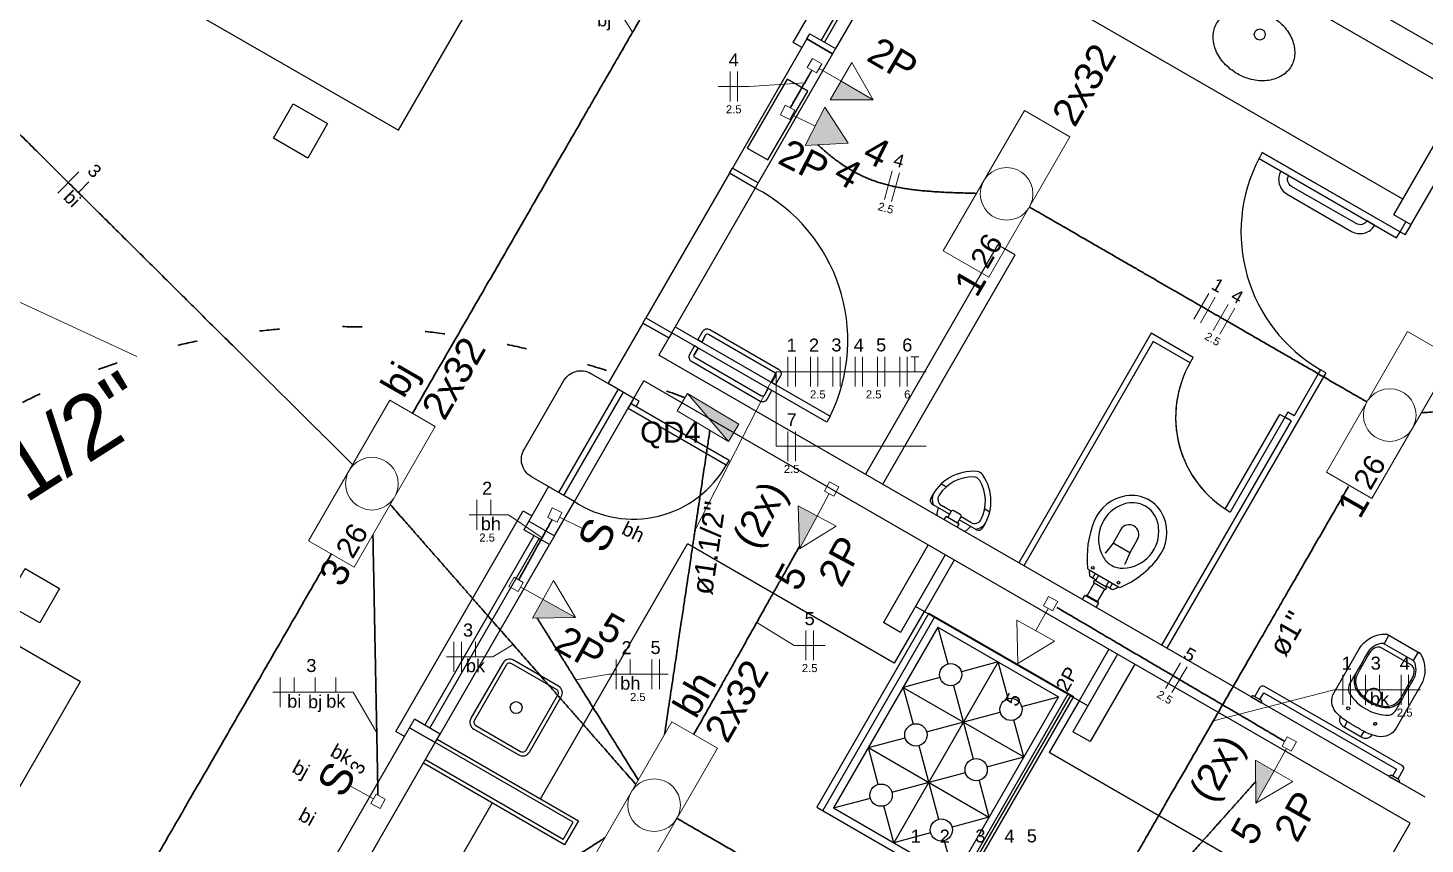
# Model space of a CAD drawing. Extents: x 175 to 700, y 53 to 250.
# Drawn here: x 379.78 to 386.81, y 190.6 to 194.7 of the extents above; entities that cross this region are included whole.
import ezdxf

# ---------------------------------------------------------------- set-up
doc = ezdxf.new("R2010")
doc.units = 0
doc.header["$LTSCALE"] = 2
doc.set_wipeout_variables(frame=1)
for name, pattern in [('CONTINU', [0]), ('DOT2', [3.175, 0, -3.175]), ('HIDDEN', [9.525, 6.35, -3.175])]:
    doc.linetypes.add(name, pattern=pattern)
doc.layers.get('0').update_dxf_attribs({"linetype": 'CONTINUOUS'})
for name, color, linetype in [('A-BARRA', 2, 'CONTINUOUS'), ('A-PAREDE', 5, 'CONTINUOUS'), ('A-PISOS-NIVEL', 1, 'CONTINUOUS'), ('A-WC', 1, 'CONTINUOUS'), ('ARQ-ALV-CORTE', 5, 'CONTINUOUS'), ('ARQ-ALV-ENCOBERTA', 8, 'CONTINUOUS'), ('ARQ-ALV-VISTA2', 2, 'CONTINUOUS'), ('ARQ-BNC-VISTA', 1, 'CONTINUOUS'), ('ARQ-ESQ-CORTE', 3, 'CONTINUOUS'), ('ARQ-ESQ-VISTA1', 2, 'CONTINUOUS'), ('ARQ-MOB-VISTA', 1, 'CONTINU'), ('PAG', 1, 'CONTINUOUS')]:
    doc.layers.add(name, color=color, linetype=linetype)
for name, color, linetype, lineweight in [('EL-Condutos', 4, 'CONTINUOUS', 30), ('EL-Fios', 9, 'CONTINUOUS', 20), ('EL-Textos condutos', 7, 'CONTINUOUS', 20), ('EL-Textos fios', 7, 'CONTINUOUS', 20), ('EL-Textos pontos', 5, 'CONTINUOUS', 20), ('P-SIMBOL', 5, 'CONTINUOUS', 20)]:
    doc.layers.add(name, color=color, linetype=linetype, lineweight=lineweight)
doc.styles.add('Arial', font='arial.ttf')

msp = doc.modelspace()

# ---------------------------------------------------------------- hatches: boundary and pattern name
at = {"layer": 'P-SIMBOL', "linetype": 'Continuous'}
for points in [[(383.8716, 194.437), (384.0337, 194.3428), (383.8172, 194.3434)], [(383.6918, 194.1138), (383.908, 194.1258), (383.7895, 194.307)], [(383.3058, 192.6255), (383.3569, 192.7113), (383.0985, 192.8654)], [(383.7518, 192.2499), (383.6632, 192.0847), (383.6564, 192.3011)], [(382.3722, 191.8308), (382.5361, 191.7397), (382.3197, 191.7362)], [(386.0503, 190.9685), (385.9585, 190.8051), (385.9559, 191.0216)]]:
    msp.add_hatch(color=256, dxfattribs=at).paths.add_polyline_path(points)

# ---------------------------------------------------------------- linework, layer by layer
at = {"layer": 'A-BARRA', "color": 251}
msp.add_lwpolyline([(386.44, 193.6817, 0.414214), (386.5561, 193.7129), (386.5561, 193.7129), (386.5172, 193.7353, -0.414214), (386.4625, 193.7207), (386.1377, 193.9081, -0.414214), (386.123, 193.9627), (386.084, 193.9852), (386.084, 193.9852, 0.414214), (386.1152, 193.8691)], format="xyb", close=True, dxfattribs=at)
at = {"layer": 'A-PAREDE', "color": 251}
for p, q in [((388.4584, 193.6941), (384.6037, 195.9176)), ((388.3834, 193.5642), (384.5287, 195.7877)), ((383.6993, 194.6499), (383.3246, 194.0002)), ((383.6993, 194.6499), (383.8292, 194.575)), ((383.8292, 194.575), (383.4545, 193.9253)), ((383.4545, 193.9253), (383.3246, 194.0002)), ((386.8095, 190.8356), (382.9548, 193.0591)), ((386.7346, 190.7057), (382.8799, 192.9291))]:
    msp.add_line(p, q, dxfattribs=at)
for points in [[(383.504, 194.0411), (383.7038, 194.3876), (383.5999, 194.4475), (383.4, 194.101)], [(381.1157, 194.3235), (381.2889, 194.2235), (381.1889, 194.0503), (381.0157, 194.1503)], [(379.7672, 191.9856), (379.9404, 191.8856), (379.8404, 191.7124), (379.6672, 191.8124)]]:
    msp.add_lwpolyline(points, close=True, dxfattribs=at)
at = {"layer": 'A-PISOS-NIVEL', "color": 251}
for p, q in [((381.6446, 194.19), (384.78, 199.6256)), ((378.3072, 196.1151), (381.6446, 194.19)), ((376.7072, 193.3438), (380.0457, 191.4181)), ((376.9104, 185.9825), (380.0457, 191.4181))]:
    msp.add_line(p, q, dxfattribs=at)
at = {"layer": 'A-WC', "color": 251}
for p, q in [((385.9904, 194.0787), (385.9739, 194.0487)), ((385.9739, 194.0487), (386.6663, 193.6493)), ((385.9904, 194.0787), (386.6834, 193.679)), ((386.7094, 193.664), (385.9904, 194.0787)), ((386.6834, 193.679), (386.7126, 193.7297)), ((386.7094, 193.664), (386.7386, 193.7147)), ((386.6663, 193.6493), (386.6834, 193.679)), ((385.4312, 193.1694), (384.7652, 192.0148)), ((385.4422, 193.1284), (384.7912, 191.9998)), ((385.4422, 193.1284), (384.7912, 191.9998)), ((385.643, 193.0472), (385.4312, 193.1694)), ((385.628, 193.0213), (385.4422, 193.1284)), ((385.628, 193.0213), (385.643, 193.0472)), ((386.2837, 192.986), (386.1502, 192.7547)), ((386.3096, 192.971), (386.2837, 192.986)), ((386.3096, 192.971), (385.5102, 191.5851)), ((386.1352, 192.7287), (385.4842, 191.6001)), ((385.8036, 192.285), (386.0785, 192.7614)), ((386.1194, 192.7724), (385.8296, 192.27)), ((386.1352, 192.7287), (386.0785, 192.7614)), ((386.1352, 192.7287), (386.0785, 192.7614)), ((386.1352, 192.7287), (386.1044, 192.7464)), ((386.1502, 192.7547), (386.1194, 192.7724))]:
    msp.add_line(p, q, dxfattribs=at)
msp.add_arc((386.1044, 192.7464), 0.55, 150.0228, 240.0228, dxfattribs=at)
at = {"layer": 'ARQ-ALV-CORTE', "color": 251}
for p, q in [((383.6993, 194.6499), (383.8292, 194.575)), ((383.3096, 193.9743), (382.8899, 193.2466)), ((383.3246, 194.0002), (383.4545, 193.9253)), ((383.4395, 193.8993), (383.0373, 193.202)), ((382.8749, 193.2206), (382.7, 192.9175)), ((383.0048, 193.1457), (382.8749, 193.2206)), ((382.8749, 193.2206), (383.0048, 193.1457)), ((383.0048, 193.1457), (382.9548, 193.0591)), ((383.0048, 193.1457), (382.9548, 193.0591)), ((382.7, 192.9175), (382.8299, 192.8425)), ((382.8299, 192.8425), (382.8799, 192.9291)), ((382.4515, 192.3681), (382.7513, 192.8879)), ((382.4775, 192.3532), (382.7773, 192.8729)), ((382.5301, 192.3228), (382.8299, 192.8425)), ((382.4002, 192.3977), (382.3003, 192.2245)), ((382.4002, 192.3977), (382.5301, 192.3228)), ((382.4302, 192.1495), (382.5301, 192.3228)), ((382.3003, 192.2245), (382.2753, 192.1812)), ((382.3003, 192.2245), (382.4302, 192.1495)), ((382.4052, 192.1062), (382.2753, 192.1812)), ((382.4302, 192.1495), (382.4052, 192.1062)), ((385.1121, 191.2952), (384.2459, 191.7949)), ((384.3132, 191.7622), (383.7497, 190.7862)), ((384.3435, 191.7447), (383.78, 190.7687)), ((384.2892, 191.7699), (384.1393, 191.51)), ((384.3132, 191.7622), (385.0407, 191.3422)), ((384.3589, 191.6913), (383.8339, 190.782)), ((384.1709, 191.6649), (384.0843, 191.7149)), ((384.3589, 191.6913), (384.4085, 191.5064)), ((384.3589, 191.6913), (384.9652, 191.3413)), ((385.2187, 191.5801), (385.0688, 191.3202)), ((384.662, 191.5163), (384.137, 190.607)), ((384.662, 191.5163), (384.4771, 191.4668)), ((384.7116, 191.3314), (384.662, 191.5163)), ((385.262, 191.5551), (385.0372, 191.1653)), ((385.262, 191.5551), (385.1121, 191.2952)), ((385.3486, 191.5051), (385.1238, 191.1153)), ((384.3689, 191.4378), (384.1839, 191.3882)), ((384.1839, 191.3882), (384.2335, 191.2033)), ((384.1839, 191.3882), (384.7902, 191.0382)), ((384.4375, 191.3982), (384.5366, 191.0283)), ((384.9652, 191.3413), (384.4402, 190.432)), ((385.0147, 191.3572), (384.4512, 190.3812)), ((385.0268, 191.3502), (384.4633, 190.3742)), ((385.0407, 191.3422), (384.4772, 190.3662)), ((384.7802, 191.2918), (384.9652, 191.3413)), ((385.0688, 191.3202), (384.9189, 191.0603)), ((384.3021, 191.1637), (384.672, 191.2628)), ((381.3259, 190.5353), (381.7007, 191.185)), ((381.7007, 191.185), (381.7257, 191.2283)), ((381.7007, 191.185), (381.8306, 191.1101)), ((381.8306, 191.1101), (381.7007, 191.185)), ((381.8556, 191.1534), (381.7257, 191.2283)), ((384.7902, 191.0382), (384.7406, 191.2232)), ((385.1238, 191.1153), (385.0372, 191.1653)), ((381.4559, 190.4605), (381.8306, 191.1101)), ((384.0089, 191.0851), (384.1939, 191.1347)), ((384.2625, 191.0951), (384.3616, 190.7252)), ((384.0585, 190.9002), (384.0089, 191.0851)), ((384.0089, 191.0851), (384.6152, 190.7351)), ((384.6052, 190.9887), (384.7902, 191.0382)), ((385.9151, 190.4857), (384.9189, 191.0603)), ((384.1271, 190.8606), (384.497, 190.9597)), ((384.5656, 190.9201), (384.6152, 190.7351)), ((383.8339, 190.782), (384.0189, 190.8316)), ((383.7497, 190.7862), (384.4772, 190.3662)), ((383.8339, 190.782), (384.4402, 190.432)), ((384.137, 190.607), (384.0875, 190.792)), ((384.6152, 190.7351), (384.4302, 190.6856)), ((386.6098, 190.4894), (386.7346, 190.7057)), ((384.322, 190.6566), (384.137, 190.607)), ((384.3906, 190.617), (384.4402, 190.432))]:
    msp.add_line(p, q, dxfattribs=at)
for points in [[(383.4545, 193.9253), (383.4395, 193.8993), (383.3096, 193.9743), (383.3246, 194.0002)], [(383.0198, 193.1717), (383.0048, 193.1457), (382.8749, 193.2206), (382.8899, 193.2466)], [(383.8169, 192.7523), (383.7994, 192.722), (383.0198, 193.1717), (383.0373, 193.202)]]:
    msp.add_lwpolyline(points, close=True, dxfattribs=at)
for points in [[(383.1704, 193.1252), (383.1903, 193.1599), (383.1704, 193.1252), (383.1517, 193.136), (383.1766, 193.1793, -0.414214), (383.2108, 193.1885), (383.5573, 192.9886, -0.414214), (383.5664, 192.9545), (383.5415, 192.9112), (383.5228, 192.922), (383.5428, 192.9566, 0.414214), (383.5391, 192.9703), (383.204, 193.1635, 0.414214), (383.1903, 193.1599)], [(383.1529, 193.0949), (383.1329, 193.0603), (383.1529, 193.0949), (383.1342, 193.1057), (383.1092, 193.0624, 0.414214), (383.1184, 193.0282), (383.4648, 192.8284, 0.414214), (383.499, 192.8375), (383.524, 192.8809), (383.5053, 192.8916), (383.4853, 192.857, -0.414214), (383.4716, 192.8533), (383.1365, 193.0466, -0.414214), (383.1329, 193.0603)], [(382.5301, 192.3228), (382.3136, 192.4477, -0.414214), (382.2769, 192.5843), (382.4768, 192.9308, -0.414214), (382.6134, 192.9674), (382.8299, 192.8425)], [(385.9866, 191.3103, 0.414214), (385.983, 191.3239), (385.9483, 191.3439, 0.414214), (385.9346, 191.3403), (385.9866, 191.3103)], [(386.6796, 190.9106, 0.414214), (386.6759, 190.9242), (386.6413, 190.9442, 0.414214), (386.6276, 190.9405), (386.6796, 190.9106)]]:
    msp.add_lwpolyline(points, format="xyb", dxfattribs=at)
msp.add_lwpolyline([(382.8149, 192.8165), (382.8409, 192.8015), (382.8559, 192.8275), (382.8299, 192.8425), (382.8149, 192.8165)], dxfattribs=at)
for centre in [(384.423, 191.4523), (384.7261, 191.2773), (384.248, 191.1492), (384.5511, 190.9742), (384.073, 190.8461), (384.3761, 190.6711)]:
    msp.add_circle(centre, 0.056, dxfattribs=at)
msp.add_arc((383.0415, 193.1328), 0.8637, 333.86381, 62.56006, dxfattribs=at)
at = {"layer": 'ARQ-ALV-ENCOBERTA', "color": 251, "linetype": 'HIDDEN'}
for p, q in [((384.3092, 192.1047), (384.0843, 191.7149)), ((384.3958, 192.0547), (384.1709, 191.6649)), ((384.4413, 192.0285), (384.2914, 191.7686))]:
    msp.add_line(p, q, dxfattribs=at)
at = {"layer": 'ARQ-ALV-VISTA2', "color": 251, "ltscale": 0.1}
for p, q in [((386.652, 193.7647), (386.9975, 194.3637)), ((386.7344, 193.7073), (387.0841, 194.3137)), ((386.7386, 193.7147), (386.652, 193.7647)), ((383.9943, 192.4595), (384.6603, 193.6141)), ((384.0809, 192.4095), (384.7469, 193.5641)), ((384.7469, 193.5641), (384.6603, 193.6141)), ((384.3762, 192.4123), (384.4019, 192.3976)), ((384.2714, 192.3), (384.2712, 192.2997)), ((384.4175, 192.2587), (384.3314, 192.3083)), ((384.3606, 192.2915), (384.3539, 192.2629)), ((384.4262, 192.2739), (384.377, 192.3023)), ((384.5955, 192.2859), (384.6198, 192.2718)), ((384.3906, 192.2309), (384.4, 192.2471)), ((384.4649, 192.2097), (384.4, 192.2471)), ((384.4081, 192.2424), (384.4256, 192.2728)), ((384.4706, 192.2583), (384.4392, 192.2764)), ((384.4568, 192.2143), (384.4743, 192.2447)), ((384.5523, 192.1809), (384.4662, 192.2306)), ((384.5242, 192.2174), (384.475, 192.2458)), ((384.4556, 192.1934), (384.4649, 192.2097)), ((384.523, 192.1978), (384.5017, 192.1776)), ((385.2787, 192.1821), (385.2395, 192.114)), ((385.2395, 192.114), (385.202, 192.0642)), ((385.3237, 192.0654), (385.2395, 192.114)), ((385.363, 192.1335), (385.3237, 192.0654)), ((385.202, 192.0642), (385.1991, 192.0639)), ((385.3237, 192.0654), (385.2994, 192.008)), ((385.2994, 192.008), (385.3005, 192.0054)), ((385.119, 191.9793), (385.1164, 191.9808)), ((385.119, 191.9793), (385.2674, 191.8937)), ((385.1538, 191.9281), (385.1257, 191.9444)), ((385.1501, 191.9613), (385.1367, 191.938)), ((385.1672, 191.9515), (385.1538, 191.9281)), ((385.1443, 191.9116), (385.1093, 191.851)), ((385.1961, 191.8817), (385.1444, 191.9115)), ((385.1538, 191.9281), (385.1512, 191.9237)), ((385.203, 191.8938), (385.1513, 191.9236)), ((385.1962, 191.8817), (385.1612, 191.821)), ((385.2057, 191.8982), (385.2031, 191.8937)), ((385.2192, 191.9215), (385.2057, 191.8982)), ((385.2057, 191.8982), (385.2338, 191.882)), ((385.2363, 191.9116), (385.2228, 191.8883)), ((385.2674, 191.8937), (385.27, 191.8922)), ((385.0856, 191.83), (385.0971, 191.8499)), ((385.0998, 191.8507), (385.1024, 191.8492)), ((385.1024, 191.8492), (385.1039, 191.8518)), ((385.1024, 191.8492), (385.1631, 191.8142)), ((385.1067, 191.8525), (385.1638, 191.8195)), ((385.1549, 191.79), (385.1664, 191.8099)), ((385.1631, 191.8142), (385.1646, 191.8168)), ((385.1631, 191.8142), (385.1657, 191.8127))]:
    msp.add_line(p, q, dxfattribs=at)
msp.add_lwpolyline([(386.0484, 194.7556, -0.059992), (386.0987, 194.7125, -0.087531), (386.14, 194.6477, -0.105501), (386.1535, 194.5747, -0.123031), (386.1363, 194.5132, -0.123031), (386.0921, 194.4669, -0.105501), (386.0225, 194.4412, -0.087531), (385.9457, 194.4436, -0.07802), (385.8653, 194.4741, -0.07802), (385.7981, 194.5277, -0.087531), (385.7568, 194.5924, -0.105501), (385.7433, 194.6655, -0.123031), (385.7605, 194.727, -0.123031), (385.8047, 194.7732, -0.105501), (385.8743, 194.7989, -0.087531), (385.9511, 194.7965, -0.059024), (386.0129, 194.7758, -0.07802)], format="xyb", dxfattribs=at)
for centre, radius in [((385.9779, 194.6719), 0.0278), ((385.1373, 191.9897), 0.00682), ((385.2672, 191.9147), 0.00682)]:
    msp.add_circle(centre, radius, dxfattribs=at)
for centre, radius, start, end in [((384.5356, 192.241), 0.234, 85.0251, 155.22294), ((384.5356, 192.241), 0.2059, 89.57677, 146.15361), ((384.5369, 192.4094), 0.0375, 30.46883, 89.57677), ((384.5527, 192.4368), 0.0375, 35.0205, 85.0251), ((384.3917, 192.324), 0.2059, 333.89199, 30.46883), ((384.3917, 192.324), 0.234, 324.82265, 35.0205), ((384.3957, 192.3348), 0.0656, 146.15361, 207.08161), ((384.3957, 192.3348), 0.0375, 146.15361, 240.0228), ((385.3335, 192.1797), 0.174, 23.13469, 99.54613), ((384.3426, 192.3278), 0.0225, 150.0228, 240.0228), ((385.3377, 192.1459), 0.2081, 99.12494, 157.70326), ((385.3534, 192.1333), 0.1866, 114.27425, 207.34294), ((385.3422, 192.1583), 0.1592, 101.35273, 114.27425), ((385.3367, 192.1853), 0.1317, 60.0228, 101.35273), ((385.3367, 192.1853), 0.1317, 18.69287, 60.0228), ((384.3666, 192.2599), 0.0131, 166.72204, 240.0228), ((384.4342, 192.2678), 0.01, 60.0228, 150.0228), ((384.4656, 192.2497), 0.01, 330.0228, 60.0228), ((384.5429, 192.2499), 0.0375, 240.0228, 333.89199), ((384.5429, 192.2499), 0.0656, 272.96399, 333.89199), ((385.5926, 192.0413), 0.4837, 157.70326, 186.26507), ((385.3107, 192.1765), 0.1592, 5.77135, 18.69287), ((385.3022, 192.1663), 0.2081, 322.34234, 23.13469), ((384.4926, 192.1872), 0.0131, 240.0228, 313.32355), ((384.5635, 192.2004), 0.0225, 240.0228, 330.0228), ((385.3208, 192.1578), 0.0486, 330.0228, 150.0228), ((385.2834, 192.1737), 0.1866, 272.70266, 5.77135), ((385.2869, 192.0989), 0.1117, 207.34294, 240.0228), ((385.2869, 192.0989), 0.1117, 240.0228, 272.70266), ((385.084, 192.3347), 0.4837, 293.67736, 322.34234), ((385.1209, 191.9887), 0.00909, 181.04026, 240.0228), ((385.5956, 192.0026), 0.4771, 182.80463, 186.18324), ((385.1302, 191.9522), 0.00909, 186.18324, 240.0228), ((385.1479, 191.9176), 0.00697, 60.0228, 240.0228), ((385.1995, 191.8878), 0.00697, 240.0228, 60.0228), ((385.2384, 191.8899), 0.00909, 240.0228, 293.86236), ((385.049, 192.3179), 0.4771, 293.86236, 297.24096), ((385.2746, 191.9), 0.00909, 240.0228, 293.68699), ((385.0988, 191.8489), 0.002, 60.0228, 150.0228), ((385.1057, 191.8508), 0.002, 60.0228, 150.0228), ((385.1628, 191.8178), 0.002, 330.0228, 60.0228), ((385.1647, 191.8109), 0.002, 330.0228, 60.0228)]:
    msp.add_arc(centre, radius, start, end, dxfattribs=at)
at = {"layer": 'ARQ-BNC-VISTA', "color": 251}
for p, q in [((386.6977, 193.8439), (384.229, 195.2679)), ((382.3603, 190.8276), (383.0998, 192.1096)), ((384.1393, 191.51), (383.0998, 192.1096)), ((384.3958, 192.0547), (384.2459, 191.7949)), ((381.4026, 189.5676), (382.1171, 190.8063))]:
    msp.add_line(p, q, dxfattribs=at)
at = {"layer": 'ARQ-ESQ-CORTE', "color": 251}
for points in [[(383.1704, 193.1252), (383.1903, 193.1599), (383.1704, 193.1252), (383.1517, 193.136), (383.1766, 193.1793, -0.414214), (383.2108, 193.1885), (383.5573, 192.9886, -0.414214), (383.5664, 192.9545), (383.5415, 192.9112), (383.5228, 192.922), (383.5428, 192.9566, 0.414214), (383.5391, 192.9703), (383.204, 193.1635, 0.414214), (383.1903, 193.1599)], [(383.1529, 193.0949), (383.1329, 193.0603), (383.1529, 193.0949), (383.1342, 193.1057), (383.1092, 193.0624, 0.414214), (383.1184, 193.0282), (383.4648, 192.8284, 0.414214), (383.499, 192.8375), (383.524, 192.8809), (383.5053, 192.8916), (383.4853, 192.857, -0.414214), (383.4716, 192.8533), (383.1365, 193.0466, -0.414214), (383.1329, 193.0603)]]:
    msp.add_lwpolyline(points, format="xyb", dxfattribs=at)
at = {"layer": 'ARQ-ESQ-VISTA1', "color": 251}
for p, q in [((384.2403, 195.4576), (383.7709, 194.6437)), ((384.2576, 195.4476), (383.7882, 194.6337)), ((384.3139, 195.4152), (383.8442, 194.6009)), ((381.7776, 191.1983), (382.3273, 192.1512)), ((381.8036, 191.1834), (382.3532, 192.1362)), ((381.8556, 191.1534), (382.4052, 192.1062)), ((381.8306, 191.1101), (381.8556, 191.1534)), ((382.5236, 190.7103), (381.8306, 191.1101)), ((382.4736, 190.6237), (381.7806, 191.0234)), ((382.4736, 190.6237), (382.5236, 190.7103))]:
    msp.add_line(p, q, dxfattribs=at)
for points in [[(383.6743, 194.6066), (383.631, 194.6316), (384.1806, 195.5844), (384.2239, 195.5594)], [(382.8149, 192.8165), (383.3087, 192.5317), (383.2937, 192.5057), (382.7999, 192.7905), (382.8149, 192.8165)], [(381.6757, 191.1417), (381.6324, 191.1667), (382.2719, 192.2755), (382.3152, 192.2505)], [(381.8306, 191.1101), (381.8406, 191.1274), (382.5509, 190.7177), (382.481, 190.5964), (381.7706, 191.0061)]]:
    msp.add_lwpolyline(points, dxfattribs=at)
msp.add_lwpolyline([(383.8442, 194.6009), (383.8292, 194.575), (383.6993, 194.6499), (383.7143, 194.6759)], close=True, dxfattribs=at)
for points in [[(382.0246, 191.1783), (382.2498, 191.0483, 0.414214), (382.3044, 191.0629), (382.4644, 191.34, 0.414214), (382.4498, 191.3947), (382.2246, 191.5247, 0.414214), (382.17, 191.51), (382.01, 191.2329, 0.414214)], [(382.0346, 191.1956), (382.2598, 191.0656, 0.414214), (382.2871, 191.0729), (382.4471, 191.35, 0.414214), (382.4398, 191.3773), (382.2146, 191.5073, 0.414214), (382.1873, 191.5), (382.0273, 191.2229, 0.414214)]]:
    msp.add_lwpolyline(points, format="xyb", close=True, dxfattribs=at)
msp.add_circle((382.2372, 191.2865), 0.03, dxfattribs=at)
at = {"layer": 'ARQ-MOB-VISTA', "color": 251}
msp.add_arc((382.8261, 192.7726), 0.5384, 236.65491, 330.82092, dxfattribs=at)
at = {"layer": 'EL-Condutos', "linetype": 'Continuous'}
for points in [[(381.7146, 192.764), (381.8164, 192.9403), (381.9124, 193.1066), (382.003, 193.2635), (382.0887, 193.412), (382.1699, 193.5525), (382.2469, 193.6859), (382.3202, 193.8129), (382.3903, 193.9342), (382.4574, 194.0505), (382.5221, 194.1625), (382.5847, 194.2709), (382.6456, 194.3765), (382.7053, 194.4799), (382.7642, 194.5819), (382.8227, 194.6832), (382.8812, 194.7845), (382.9401, 194.8865), (382.9998, 194.9899), (383.0608, 195.0955), (383.1234, 195.2039), (383.188, 195.3159), (383.2552, 195.4322), (383.3252, 195.5535), (383.3985, 195.6805), (383.4755, 195.8139), (383.5567, 195.9545), (383.6424, 196.1029), (383.733, 196.2599), (383.829, 196.4262), (383.9308, 196.6024)], [(378.5315, 195.3686), (378.668, 195.2331), (378.7962, 195.106), (378.9166, 194.9866), (379.0298, 194.8743), (379.1365, 194.7685), (379.2371, 194.6687), (379.3324, 194.5742), (379.4229, 194.4844), (379.5092, 194.3988), (379.5919, 194.3168), (379.6716, 194.2377), (379.749, 194.161), (379.8245, 194.0861), (379.8989, 194.0123), (379.9727, 193.9391), (380.0465, 193.866), (380.1208, 193.7922), (380.1965, 193.7172), (380.2739, 193.6404), (380.3537, 193.5612), (380.4365, 193.4791), (380.523, 193.3933), (380.6136, 193.3034), (380.709, 193.2088), (380.8099, 193.1087), (380.9168, 193.0027), (381.0302, 192.8902), (381.1509, 192.7705), (381.2793, 192.6431), (381.4162, 192.5074)], [(383.6158, 194.3028), (383.6221, 194.3137), (383.6282, 194.3242), (383.634, 194.3344), (383.6397, 194.3441), (383.6451, 194.3535), (383.6503, 194.3626), (383.6553, 194.3713), (383.6601, 194.3797), (383.6648, 194.3877), (383.6692, 194.3954), (383.6735, 194.4028), (383.6776, 194.4099), (383.6815, 194.4167), (383.6852, 194.4232), (383.6888, 194.4293), (383.6922, 194.4352), (383.6954, 194.4409), (383.6985, 194.4462), (383.7014, 194.4513), (383.7042, 194.4561), (383.7069, 194.4607), (383.7094, 194.465), (383.7117, 194.4691), (383.7139, 194.473), (383.716, 194.4766), (383.718, 194.48), (383.7199, 194.4832), (383.7216, 194.4863), (383.7232, 194.4891), (383.7247, 194.4917)], [(384.5524, 193.873), (384.5141, 193.8739), (384.4772, 193.875), (384.4415, 193.8762), (384.407, 193.8776), (384.3737, 193.8793), (384.3415, 193.8813), (384.3103, 193.8837), (384.2802, 193.8863), (384.251, 193.8895), (384.2226, 193.893), (384.1951, 193.897), (384.1683, 193.9016), (384.1423, 193.9067), (384.1169, 193.9125), (384.0922, 193.9188), (384.0679, 193.9259), (384.0442, 193.9336), (384.0209, 193.9422), (383.998, 193.9515), (383.9754, 193.9616), (383.9531, 193.9726), (383.931, 193.9845), (383.9091, 193.9974), (383.8872, 194.0112), (383.8655, 194.0261), (383.8437, 194.042), (383.8218, 194.0591), (383.7998, 194.0772), (383.7777, 194.0966), (383.7553, 194.1171)], [(386.5173, 192.8236), (386.4383, 192.8693), (386.3639, 192.9122), (386.2938, 192.9527), (386.2276, 192.9909), (386.1652, 193.0269), (386.106, 193.0611), (386.0498, 193.0935), (385.9963, 193.1244), (385.945, 193.154), (385.8958, 193.1824), (385.8482, 193.2099), (385.802, 193.2366), (385.7567, 193.2627), (385.7121, 193.2885), (385.6678, 193.3141), (385.6235, 193.3396), (385.5789, 193.3654), (385.5337, 193.3915), (385.4874, 193.4182), (385.4398, 193.4457), (385.3906, 193.4741), (385.3394, 193.5037), (385.2858, 193.5346), (385.2297, 193.567), (385.1705, 193.6012), (385.108, 193.6373), (385.0419, 193.6754), (384.9718, 193.7159), (384.8974, 193.7589), (384.8184, 193.8045)], [(386.7919, 192.7691), (386.8694, 192.7755), (386.9436, 192.7823), (387.0148, 192.7896), (387.0832, 192.7975), (387.149, 192.806), (387.2124, 192.8152), (387.2735, 192.8252), (387.3327, 192.8359), (387.39, 192.8474), (387.4457, 192.8599), (387.4999, 192.8733), (387.5529, 192.8877), (387.6049, 192.9031), (387.6561, 192.9197), (387.7066, 192.9374), (387.7567, 192.9564), (387.8065, 192.9766), (387.8563, 192.9982), (387.9063, 193.0212), (387.9566, 193.0456), (388.0074, 193.0715), (388.059, 193.099), (388.1116, 193.128), (388.1652, 193.1588), (388.2203, 193.1912), (388.2768, 193.2255), (388.3351, 193.2615), (388.3954, 193.2995), (388.4577, 193.3394), (388.5224, 193.3813)], [(382.9837, 191.1504), (383.0043, 191.2887), (383.0229, 191.4136), (383.0396, 191.5258), (383.0546, 191.6261), (383.0679, 191.7154), (383.0796, 191.7945), (383.09, 191.8641), (383.0991, 191.925), (383.107, 191.978), (383.1138, 192.0239), (383.1197, 192.0636), (383.1248, 192.0978), (383.1292, 192.1273), (383.133, 192.1529), (383.1364, 192.1754), (383.1394, 192.1955), (383.1422, 192.2142), (383.1448, 192.2321), (383.1475, 192.2502), (383.1503, 192.269), (383.1534, 192.2896), (383.1568, 192.3126), (383.1607, 192.3389), (383.1652, 192.3692), (383.1705, 192.4044), (383.1766, 192.4452), (383.1836, 192.4925), (383.1917, 192.547), (383.201, 192.6095), (383.2117, 192.6809)], [(382.8382, 190.9013), (382.781, 190.9664), (382.7272, 191.0277), (382.6765, 191.0855), (382.6285, 191.1401), (382.5832, 191.1918), (382.5403, 191.2407), (382.4995, 191.2872), (382.4606, 191.3315), (382.4233, 191.374), (382.3875, 191.4148), (382.3528, 191.4543), (382.3191, 191.4927), (382.2861, 191.5303), (382.2536, 191.5673), (382.2213, 191.6041), (382.189, 191.6409), (382.1565, 191.678), (382.1235, 191.7156), (382.0898, 191.754), (382.0552, 191.7934), (382.0193, 191.8343), (381.9821, 191.8767), (381.9431, 191.9211), (381.9023, 191.9676), (381.8594, 192.0165), (381.8141, 192.0681), (381.7662, 192.1227), (381.7154, 192.1805), (381.6616, 192.2419), (381.6044, 192.307)], [(382.2502, 191.9292), (382.2606, 191.9479), (382.2705, 191.9659), (382.2801, 191.9832), (382.2893, 191.9997), (382.2981, 192.0156), (382.3066, 192.0308), (382.3146, 192.0453), (382.3224, 192.0592), (382.3297, 192.0725), (382.3368, 192.0852), (382.3435, 192.0972), (382.3498, 192.1087), (382.3559, 192.1196), (382.3616, 192.13), (382.3671, 192.1398), (382.3722, 192.149), (382.3771, 192.1578), (382.3817, 192.1661), (382.386, 192.1739), (382.3901, 192.1812), (382.3939, 192.1881), (382.3975, 192.1945), (382.4008, 192.2005), (382.4039, 192.2061), (382.4068, 192.2113), (382.4095, 192.2161), (382.4119, 192.2205), (382.4142, 192.2246), (382.4163, 192.2284), (382.4182, 192.2318)], [(381.5167, 192.1561), (381.5185, 192.0623), (381.5202, 191.973), (381.5219, 191.8881), (381.5234, 191.8074), (381.5249, 191.7309), (381.5263, 191.6584), (381.5276, 191.5899), (381.5289, 191.5251), (381.5301, 191.4641), (381.5312, 191.4067), (381.5322, 191.3528), (381.5332, 191.3022), (381.5341, 191.2549), (381.535, 191.2108), (381.5358, 191.1697), (381.5365, 191.1316), (381.5372, 191.0963), (381.5378, 191.0637), (381.5384, 191.0338), (381.5389, 191.0064), (381.5394, 190.9813), (381.5398, 190.9585), (381.5402, 190.938), (381.5406, 190.9194), (381.5409, 190.9029), (381.5412, 190.8882), (381.5415, 190.8752), (381.5417, 190.8639), (381.5419, 190.854), (381.542, 190.8456)], [(383.1312, 191.1521), (383.1575, 191.199), (383.1832, 191.2446), (383.2082, 191.2891), (383.2325, 191.3324), (383.2562, 191.3745), (383.2792, 191.4155), (383.3017, 191.4554), (383.3234, 191.4941), (383.3446, 191.5318), (383.3652, 191.5684), (383.3852, 191.6039), (383.4045, 191.6384), (383.4234, 191.6719), (383.4416, 191.7043), (383.4593, 191.7358), (383.4764, 191.7663), (383.493, 191.7958), (383.509, 191.8243), (383.5245, 191.8519), (383.5395, 191.8786), (383.554, 191.9044), (383.568, 191.9293), (383.5815, 191.9534), (383.5946, 191.9765), (383.6071, 191.9989), (383.6192, 192.0204), (383.6308, 192.041), (383.642, 192.0609), (383.6528, 192.0801), (383.6631, 192.0984)], [(379.0927, 188.2227), (379.1945, 188.399), (379.2905, 188.5653), (379.3811, 188.7223), (379.4668, 188.8707), (379.548, 189.0112), (379.625, 189.1447), (379.6983, 189.2717), (379.7684, 189.3929), (379.8355, 189.5092), (379.9002, 189.6212), (379.9628, 189.7297), (380.0237, 189.8352), (380.0834, 189.9387), (380.1423, 190.0407), (380.2008, 190.142), (380.2593, 190.2432), (380.3182, 190.3453), (380.3779, 190.4487), (380.4388, 190.5543), (380.5014, 190.6627), (380.5661, 190.7747), (380.6332, 190.891), (380.7033, 191.0123), (380.7766, 191.1393), (380.8536, 191.2727), (380.9348, 191.4132), (381.0205, 191.5617), (381.1111, 191.7187), (381.2071, 191.8849), (381.3089, 192.0612)], [(382.8508, 190.9239), (382.8239, 190.9668), (382.7979, 191.0084), (382.7727, 191.0488), (382.7482, 191.088), (382.7245, 191.1259), (382.7015, 191.1627), (382.6793, 191.1983), (382.6578, 191.2327), (382.637, 191.266), (382.6168, 191.2982), (382.5974, 191.3293), (382.5787, 191.3593), (382.5606, 191.3882), (382.5431, 191.4162), (382.5263, 191.443), (382.5102, 191.4689), (382.4946, 191.4938), (382.4796, 191.5178), (382.4653, 191.5408), (382.4515, 191.5629), (382.4382, 191.584), (382.4256, 191.6043), (382.4135, 191.6237), (382.4019, 191.6423), (382.3908, 191.66), (382.3802, 191.6769), (382.3701, 191.693), (382.3605, 191.7084), (382.3514, 191.723), (382.3428, 191.7368)], [(386.1032, 191.1166), (386.0483, 191.1489), (385.9968, 191.1791), (385.9485, 191.2075), (385.9031, 191.2342), (385.8604, 191.2593), (385.8201, 191.283), (385.7821, 191.3054), (385.746, 191.3266), (385.7116, 191.3468), (385.6787, 191.3661), (385.6471, 191.3847), (385.6164, 191.4027), (385.5865, 191.4203), (385.5571, 191.4376), (385.5279, 191.4547), (385.4988, 191.4719), (385.4694, 191.4891), (385.4396, 191.5066), (385.4091, 191.5246), (385.3776, 191.5431), (385.3449, 191.5623), (385.3108, 191.5823), (385.275, 191.6034), (385.2373, 191.6256), (385.1974, 191.649), (385.1551, 191.6739), (385.1101, 191.7003), (385.0622, 191.7284), (385.0112, 191.7584), (384.9568, 191.7904)], [(385.1356, 189.9938), (385.1791, 190.0426), (385.2213, 190.0898), (385.2622, 190.1357), (385.3019, 190.1801), (385.3404, 190.2232), (385.3776, 190.2649), (385.4136, 190.3053), (385.4485, 190.3443), (385.4822, 190.3821), (385.5147, 190.4185), (385.5462, 190.4538), (385.5766, 190.4878), (385.6058, 190.5206), (385.634, 190.5522), (385.6612, 190.5826), (385.6874, 190.6119), (385.7125, 190.6401), (385.7367, 190.6672), (385.7599, 190.6932), (385.7822, 190.7181), (385.8036, 190.742), (385.824, 190.7649), (385.8436, 190.7869), (385.8623, 190.8078), (385.8801, 190.8278), (385.8972, 190.8469), (385.9134, 190.8651), (385.9288, 190.8824), (385.9435, 190.8988), (385.9574, 190.9144)], [(384.744, 189.7489), (384.665, 189.7945), (384.5906, 189.8375), (384.5205, 189.8779), (384.4543, 189.9161), (384.3919, 189.9522), (384.3327, 189.9864), (384.2765, 190.0188), (384.2229, 190.0497), (384.1717, 190.0793), (384.1225, 190.1077), (384.0749, 190.1352), (384.0286, 190.1619), (383.9834, 190.188), (383.9388, 190.2138), (383.8945, 190.2394), (383.8502, 190.2649), (383.8056, 190.2907), (383.7603, 190.3168), (383.7141, 190.3435), (383.6665, 190.371), (383.6172, 190.3994), (383.566, 190.429), (383.5125, 190.4599), (383.4563, 190.4923), (383.3971, 190.5265), (383.3346, 190.5626), (383.2685, 190.6007), (383.1984, 190.6412), (383.124, 190.6842), (383.045, 190.7298)], [(382.6834, 190.6314), (382.6337, 190.5995), (382.5849, 190.5684), (382.5371, 190.538), (382.4904, 190.5081), (382.4447, 190.4786), (382.4001, 190.4495), (382.3566, 190.4206), (382.3142, 190.3918), (382.273, 190.363), (382.2329, 190.3341), (382.194, 190.305), (382.1562, 190.2756), (382.1197, 190.2457), (382.0845, 190.2153), (382.0504, 190.1842), (382.0177, 190.1523), (381.9863, 190.1196), (381.9562, 190.0859), (381.9274, 190.051), (381.9, 190.015), (381.874, 189.9777), (381.8494, 189.9389), (381.8262, 189.8986), (381.8045, 189.8566), (381.7842, 189.8129), (381.7654, 189.7672), (381.7481, 189.7197), (381.7324, 189.67), (381.7182, 189.6181), (381.7056, 189.5639)]]:
    msp.add_spline(points, degree=3, dxfattribs=at)
at = {"layer": 'EL-Condutos', "linetype": 'DOT2', "ltscale": 0.05}
msp.add_spline([(383.0865, 192.8445), (382.878, 192.9209), (382.6738, 192.9879), (382.4737, 193.0455), (382.2775, 193.0939), (382.0851, 193.1332), (381.8965, 193.1636), (381.7115, 193.1852), (381.5299, 193.1981), (381.3517, 193.2025), (381.1767, 193.1986), (381.0048, 193.1863), (380.8358, 193.166), (380.6697, 193.1376), (380.5063, 193.1014), (380.3455, 193.0575), (380.1872, 193.006), (380.0312, 192.947), (379.8774, 192.8807), (379.7257, 192.8073), (379.576, 192.7268), (379.4281, 192.6393), (379.282, 192.5451), (379.1374, 192.4443), (378.9944, 192.3369), (378.8526, 192.2232), (378.7121, 192.1032), (378.5727, 191.9771), (378.4343, 191.8451), (378.2967, 191.7072), (378.1598, 191.5636)], degree=3, dxfattribs=at)
at = {"layer": 'EL-Fios'}
for p, q in [((383.313, 194.3352), (383.313, 194.4852)), ((383.3505, 194.3352), (383.3505, 194.4852)), ((379.9319, 193.874), (380.0375, 193.9804)), ((384.0892, 193.8419), (384.1291, 193.9865)), ((384.1254, 193.8319), (384.1652, 193.9765)), ((380.0351, 193.8772), (380.0879, 193.9305)), ((385.6466, 193.2397), (385.7216, 193.3696)), ((385.679, 193.221), (385.754, 193.3509)), ((385.744, 193.1835), (385.819, 193.3134)), ((385.7765, 193.1647), (385.8515, 193.2946)), ((383.6045, 192.9009), (383.6045, 193.0509)), ((383.642, 192.9009), (383.642, 193.0509)), ((383.717, 192.9009), (383.717, 193.0509)), ((383.7545, 192.9009), (383.7545, 193.0509)), ((383.8295, 192.9009), (383.8295, 193.0509)), ((383.867, 192.9009), (383.867, 193.0509)), ((383.942, 192.9009), (383.942, 193.0509)), ((383.9795, 192.9009), (383.9795, 193.0509)), ((384.0545, 192.9009), (384.0545, 193.0509)), ((384.092, 192.9009), (384.092, 193.0509)), ((384.167, 192.9009), (384.167, 193.0509)), ((384.2045, 192.9009), (384.2045, 193.0509)), ((384.222, 193.0509), (384.262, 193.0509)), ((384.242, 192.9759), (384.242, 193.0509)), ((383.6045, 192.5259), (383.6045, 192.6759)), ((383.642, 192.5259), (383.642, 192.6759)), ((382.0389, 192.181), (382.0389, 192.331)), ((382.1099, 192.256), (382.1099, 192.331)), ((383.6946, 191.5243), (383.6946, 191.6743)), ((383.7321, 191.5243), (383.7321, 191.6743)), ((381.9243, 191.4668), (381.9243, 191.6168)), ((381.9618, 191.4668), (381.9618, 191.6168)), ((382.0328, 191.5418), (382.0328, 191.6168)), ((382.7405, 191.379), (382.7405, 191.529)), ((382.8115, 191.454), (382.8115, 191.529)), ((382.92, 191.379), (382.92, 191.529)), ((382.9575, 191.379), (382.9575, 191.529)), ((385.5038, 191.3819), (385.5798, 191.5112)), ((385.5362, 191.3629), (385.6122, 191.4922)), ((381.0502, 191.2886), (381.0502, 191.4386)), ((381.1212, 191.3636), (381.1212, 191.4386)), ((381.2256, 191.3636), (381.2256, 191.4386)), ((381.3301, 191.3636), (381.3301, 191.4386))]:
    msp.add_line(p, q, dxfattribs=at)
at = {"layer": 'EL-Textos fios'}
for p, q in [((382.8227, 194.6833), (382.7536, 194.7928)), ((383.4101, 194.4102), (383.2533, 194.4102)), ((383.6882, 194.4284), (383.4101, 194.4102)), ((380.3287, 193.0524), (379.5956, 193.3925)), ((383.1367, 192.1777), (383.5448, 192.9759)), ((383.5448, 192.9759), (384.2995, 192.9759)), ((383.5448, 192.9759), (383.5448, 192.6009)), ((383.5448, 192.6009), (384.2995, 192.6009)), ((382.1988, 192.256), (382.0014, 192.256)), ((382.3675, 192.1406), (382.1988, 192.256)), ((383.4477, 191.7152), (383.635, 191.5993)), ((382.2213, 191.6041), (382.1192, 191.5418)), ((383.635, 191.5993), (383.7918, 191.5993)), ((382.1192, 191.5418), (381.8868, 191.5418)), ((382.5372, 191.4257), (382.703, 191.454)), ((382.703, 191.454), (383.0019, 191.454)), ((381.4166, 191.3636), (381.0127, 191.3636)), ((381.536, 191.1601), (381.4166, 191.3636))]:
    msp.add_line(p, q, dxfattribs=at)
at = {"layer": 'P-SIMBOL'}
for p, q in [((383.7017, 194.5051), (383.7284, 194.5509)), ((383.7284, 194.5509), (383.7742, 194.5243)), ((383.7476, 194.4784), (383.7017, 194.5051)), ((383.7742, 194.5243), (383.7476, 194.4784)), ((383.8716, 194.437), (383.7609, 194.5014)), ((383.8172, 194.3434), (383.926, 194.5306)), ((383.926, 194.5306), (384.0337, 194.3428)), ((384.0337, 194.3428), (383.8716, 194.437)), ((384.0337, 194.3428), (383.8172, 194.3434)), ((383.5671, 194.2685), (383.5911, 194.3158)), ((383.6145, 194.2445), (383.5671, 194.2685)), ((383.5911, 194.3158), (383.6384, 194.2919)), ((383.6384, 194.2919), (383.6145, 194.2445)), ((383.7407, 194.2104), (383.6264, 194.2682)), ((383.6918, 194.1138), (383.7895, 194.307)), ((383.7895, 194.307), (383.908, 194.1258)), ((384.3855, 193.5833), (384.7935, 194.2899)), ((384.7935, 194.2899), (385.023, 194.1574)), ((383.908, 194.1258), (383.6918, 194.1138)), ((384.615, 193.4508), (385.023, 194.1574)), ((384.3855, 193.5833), (384.615, 193.4508)), ((386.3126, 192.4707), (386.7207, 193.1774)), ((386.7207, 193.1774), (386.9501, 193.0448)), ((386.5421, 192.3382), (386.9501, 193.0448)), ((383.0473, 192.7796), (383.0985, 192.8654)), ((383.3569, 192.7113), (383.0985, 192.8654)), ((383.3057, 192.6255), (383.0985, 192.8654)), ((381.193, 192.1255), (381.601, 192.8322)), ((381.601, 192.8322), (381.8305, 192.6997)), ((383.3057, 192.6255), (383.0473, 192.7796)), ((383.3057, 192.6255), (383.3569, 192.7113)), ((381.4225, 191.993), (381.8305, 192.6997)), ((386.3126, 192.4707), (386.5421, 192.3382)), ((383.7518, 192.2499), (383.8123, 192.3628)), ((383.7889, 192.3753), (383.814, 192.422)), ((383.8356, 192.3502), (383.7889, 192.3753)), ((383.814, 192.422), (383.8607, 192.397)), ((383.8607, 192.397), (383.8356, 192.3502)), ((382.3957, 192.2427), (382.4188, 192.2904)), ((382.4188, 192.2904), (382.4665, 192.2673)), ((383.6632, 192.0847), (383.6564, 192.3011)), ((383.6564, 192.3011), (383.8472, 192.1988)), ((382.4434, 192.2196), (382.3957, 192.2427)), ((382.4665, 192.2673), (382.4434, 192.2196)), ((382.5706, 192.1874), (382.4549, 192.2434)), ((383.6632, 192.0847), (383.7518, 192.2499)), ((383.8472, 192.1988), (383.6632, 192.0847)), ((381.193, 192.1255), (381.4225, 191.993)), ((382.2011, 191.8955), (382.2269, 191.9419)), ((382.2269, 191.9419), (382.2732, 191.9161)), ((382.2475, 191.8698), (382.2011, 191.8955)), ((382.2732, 191.9161), (382.2475, 191.8698)), ((382.3722, 191.8308), (382.2603, 191.8929)), ((382.3197, 191.7362), (382.4248, 191.9254)), ((382.4248, 191.9254), (382.5361, 191.7397)), ((382.5361, 191.7397), (382.3722, 191.8308)), ((384.8894, 191.7984), (384.9149, 191.8449)), ((384.9359, 191.7729), (384.8894, 191.7984)), ((384.9149, 191.8449), (384.9614, 191.8194)), ((384.9614, 191.8194), (384.9359, 191.7729)), ((382.5361, 191.7397), (382.3197, 191.7362)), ((384.7608, 191.509), (384.7561, 191.7255)), ((384.7561, 191.7255), (384.9459, 191.6213)), ((384.851, 191.6734), (384.9126, 191.7856)), ((384.9459, 191.6213), (384.7608, 191.509)), ((382.6121, 190.5086), (383.0201, 191.2153)), ((383.0201, 191.2153), (383.2496, 191.0828)), ((386.0899, 191.0931), (386.1159, 191.1394)), ((386.1361, 191.0671), (386.0899, 191.0931)), ((386.1159, 191.1394), (386.1621, 191.1134)), ((386.1621, 191.1134), (386.1361, 191.0671)), ((382.8416, 190.3761), (383.2496, 191.0828)), ((385.9585, 190.8051), (385.9559, 191.0216)), ((385.9559, 191.0216), (386.1447, 190.9155)), ((386.0503, 190.9685), (386.113, 191.0801)), ((385.9585, 190.8051), (386.0503, 190.9685)), ((381.4068, 190.8897), (381.5194, 190.8278)), ((386.1447, 190.9155), (385.9585, 190.8051)), ((381.5066, 190.8045), (381.5322, 190.851)), ((381.5322, 190.851), (381.5786, 190.8254)), ((381.5786, 190.8254), (381.5531, 190.779)), ((381.5531, 190.779), (381.5066, 190.8045))]:
    msp.add_line(p, q, dxfattribs=at)
for centre in [(384.7043, 193.8704), (386.6314, 192.7578), (381.5117, 192.4126), (382.9309, 190.7957)]:
    msp.add_circle(centre, 0.1325, dxfattribs=at)
at = {"layer": 'PAG', "color": 251}
for centre, radius, start, end in [((386.6834, 193.679), 0.8, 152.17189, 240.0228), ((386.1044, 192.7464), 0.55, 150.0228, 236.89602)]:
    msp.add_arc(centre, radius, start, end, dxfattribs=at)

# ---------------------------------------------------------------- texts
at = {"layer": 'EL-Textos condutos', "attachment_point": 8, "line_spacing_factor": 0.798, "style": 'Arial'}
for s, insert, char_height, width, rotation in [('ø1.1/2"', (379.8279, 192.3381), 0.3177, 2.66868, 32.59557), ('ø1.1/2"', (383.2601, 192.0811), 0.1059, 0.88956, 81.52616), ('ø1"', (386.1653, 191.6314), 0.1059, 0.38124, 60.02879)]:
    msp.add_mtext(s, dxfattribs=dict(at, insert=insert, char_height=char_height, width=width, rotation=rotation))
at = {"layer": 'EL-Textos fios', "attachment_point": 8, "line_spacing_factor": 0.798, "style": 'Arial'}
for s, insert, char_height, width in [('bj', (382.6801, 194.693), 0.06531, 0.156732), ('4', (383.3316, 194.5115), 0.0653, 0.078366), ('2.5', (383.3316, 194.2749), 0.04059, 0.146142), ('1', (383.6231, 193.077), 0.0653, 0.078366), ('2', (383.7356, 193.077), 0.0653, 0.078366), ('3', (383.8481, 193.077), 0.0653, 0.078366), ('4', (383.9606, 193.077), 0.0653, 0.078366), ('5', (384.0731, 193.077), 0.0653, 0.078366), ('6', (384.2046, 193.077), 0.0653, 0.078366), ('2.5', (383.7546, 192.8409), 0.04059, 0.146142), ('2.5', (384.0356, 192.8409), 0.04059, 0.146142), ('6', (384.2046, 192.8409), 0.0406, 0.048714), ('7', (383.6231, 192.702), 0.0653, 0.078366), ('2.5', (383.6231, 192.4659), 0.04059, 0.146142), ('2', (382.0911, 192.357), 0.0653, 0.078366), ('bh', (382.1101, 192.1775), 0.06531, 0.156732), ('2.5', (382.0911, 192.1209), 0.04059, 0.146142), ('5', (383.7136, 191.7005), 0.0653, 0.078366), ('3', (381.9951, 191.643), 0.0653, 0.078366), ('2', (382.7926, 191.555), 0.0653, 0.078366), ('5', (382.9386, 191.555), 0.0653, 0.078366), ('3', (381.2071, 191.4645), 0.0653, 0.078366), ('bk', (382.0326, 191.4635), 0.06531, 0.156732), ('bh', (382.8116, 191.3755), 0.06531, 0.156732), ('2.5', (383.7136, 191.4644), 0.04059, 0.146142), ('bi', (381.1211, 191.285), 0.06531, 0.156732), ('bj', (381.2256, 191.2635), 0.06531, 0.156732), ('bk', (381.3301, 191.285), 0.06531, 0.156732), ('2.5', (382.8491, 191.3189), 0.04059, 0.146142), ('1', (384.2471, 190.6075), 0.0653, 0.078366), ('2', (384.3931, 190.6075), 0.0653, 0.078366), ('3', (384.5726, 190.6075), 0.0653, 0.078366), ('4', (384.7186, 190.6075), 0.0653, 0.078366), ('5', (384.8311, 190.6075), 0.0653, 0.078366)]:
    msp.add_mtext(s, dxfattribs=dict(at, insert=insert, char_height=char_height, width=width))
for s, insert, char_height, width, rotation in [('4', (384.1543, 194.0067), 0.0653, 0.078366, 344.58255), ('3', (380.0932, 193.9623), 0.0653, 0.078366, 315.23565), ('bi', (379.9797, 193.8218), 0.06531, 0.156732, 315.23565), ('2.5', (384.0911, 193.7789), 0.04059, 0.146142, 344.58255), ('1', (385.7508, 193.3826), 0.0653, 0.078366, 330.00077), ('4', (385.8483, 193.3266), 0.0653, 0.078366, 330.00077), ('2.5', (385.7303, 193.1221), 0.04059, 0.146142, 330.00077), ('5', (385.609, 191.524), 0.0653, 0.078366, 329.55959), ('2.5', (385.4894, 191.3205), 0.04059, 0.146142, 329.55959)]:
    msp.add_mtext(s, dxfattribs=dict(at, insert=insert, char_height=char_height, width=width, rotation=rotation))
at = {"layer": 'EL-Textos pontos', "line_spacing_factor": 0.798, "style": 'Arial'}
for s, insert, char_height, width, attachment_point, rotation in [('2P', (384.097, 194.4842), 0.1412, 0.33888, 8, 329.84034), ('2x32', (385.0487, 194.1983), 0.1412, 0.67776, 7, 60.00014), ('2P', (383.6536, 193.9725), 0.1412, 0.33888, 8, 333.16923), ('4', (384.0201, 194.019), 0.1412, 0.16944, 8, 333.16923), ('4', (383.8715, 193.9152), 0.1412, 0.16944, 8, 329.84034), ('1', (384.5537, 193.3423), 0.1412, 0.16944, 7, 60.00014), ('2x32', (381.8781, 192.7224), 0.1412, 0.67776, 7, 60.00014), ('bj', (381.7081, 192.815), 0.1412, 0.33888, 7, 60.00014), ('1', (386.4807, 192.2293), 0.1412, 0.16944, 7, 60.00014), ('bh', (382.8107, 192.1374), 0.0706, 0.16944, 8, 334.13753), ('2P', (383.9305, 191.9905), 0.1412, 0.33888, 8, 61.81069), ('3', (381.3617, 191.8843), 0.1412, 0.16944, 7, 60.00014), ('5', (383.6835, 191.9115), 0.1412, 0.16944, 8, 61.81069), ('5', (382.6817, 191.6207), 0.1412, 0.16944, 8, 330.94615), ('2P', (382.5257, 191.5227), 0.1412, 0.33888, 8, 330.94615), ('2x32', (383.3008, 191.0992), 0.1412, 0.67776, 7, 60.00014), ('bh', (383.1424, 191.2232), 0.1412, 0.33888, 7, 60.00014), ('2P', (385.0386, 191.4132), 0.0706, 0.16944, 8, 61.24919), ('5', (384.7681, 191.3097), 0.0706, 0.08472, 8, 61.24919), ('bk', (381.3418, 191.0199), 0.0706, 0.16944, 8, 331.19741), ('bj', (381.1276, 190.9275), 0.0706, 0.16944, 8, 331.19741), ('2P', (386.2244, 190.7063), 0.1412, 0.33888, 8, 60.67623), ('bi', (381.1693, 190.7059), 0.0706, 0.16944, 8, 331.19741), ('5', (385.9754, 190.6313), 0.1412, 0.16944, 8, 60.67623)]:
    msp.add_mtext(s, dxfattribs=dict(at, insert=insert, char_height=char_height, width=width, attachment_point=attachment_point, rotation=rotation))
at = {"layer": 'EL-Textos pontos', "insert": (382.861, 192.5899), "char_height": 0.1059, "width": 0.38124, "attachment_point": 7, "line_spacing_factor": 0.798, "style": 'Arial'}
msp.add_mtext('QD4', dxfattribs=at)
at = {"layer": 'P-SIMBOL', "line_spacing_factor": 0.798, "style": 'Arial'}
for s, insert, char_height, width, attachment_point, rotation in [('26', (384.6088, 193.4859), 0.1059, 0.25416, 7, 60.00014), ('26', (386.5358, 192.3734), 0.1059, 0.25416, 7, 59.99441), ('(2x)', (383.6411, 192.3545), 0.1412, 0.67776, 9, 61.81069), ('S', (382.7484, 192.1868), 0.1588, 0.19062, 9, 64.1369), ('26', (381.4163, 192.0284), 0.1059, 0.25416, 7, 60.00014), ('(2x)', (385.9416, 191.0755), 0.1412, 0.67776, 9, 60.67623), ('S', (381.3686, 190.8232), 0.1588, 0.19062, 7, 61.19762), ('3', (381.4577, 190.9442), 0.0706, 0.08472, 7, 61.19762)]:
    msp.add_mtext(s, dxfattribs=dict(at, insert=insert, char_height=char_height, width=width, attachment_point=attachment_point, rotation=rotation))

# ---------------------------------------------------------------- next in the draw order: wipeouts: each hides what was drawn before it
at = {"color": 251}
msp.add_wipeout([(386.701, 191.608), (386.6194, 191.6551), (386.614, 191.6565), (386.6079, 191.6563), (386.6035, 191.6564), (386.5971, 191.6558), (386.5923, 191.6554), (386.5806, 191.6535), (386.5699, 191.6511), (386.5626, 191.6483), (386.5509, 191.6442), (386.5367, 191.6373), (386.5291, 191.6329), (386.5247, 191.6303), (386.5223, 191.6287), (386.5196, 191.6269), (386.5097, 191.619), (386.5045, 191.614), (386.5002, 191.6098), (386.4945, 191.6038), (386.4896, 191.5979), (386.4882, 191.5962), (386.4837, 191.59), (386.4778, 191.5809), (386.4762, 191.5788), (386.3514, 191.3625), (386.3466, 191.3516), (386.3448, 191.3465), (386.3427, 191.3389), (386.3412, 191.3314), (386.3408, 191.3246), (386.3405, 191.3216), (386.3404, 191.3182), (386.3405, 191.3147), (386.3407, 191.3118), (386.3414, 191.3068), (386.3421, 191.303), (386.3448, 191.2936), (386.3476, 191.2853), (386.35, 191.2807), (386.3557, 191.2711), (386.3622, 191.263), (386.3693, 191.2553), (386.3779, 191.2467), (386.3829, 191.242), (386.3823, 191.2412), (386.382, 191.2397), (386.3808, 191.2348), (386.38, 191.2316), (386.3796, 191.2291), (386.3794, 191.2246), (386.3795, 191.2226), (386.3797, 191.2207), (386.3799, 191.2189), (386.3802, 191.2178), (386.3812, 191.2132), (386.3817, 191.212), (386.3821, 191.211), (386.3826, 191.2098), (386.3828, 191.2091), (386.3831, 191.2085), (386.3833, 191.2079), (386.3836, 191.2074), (386.384, 191.2068), (386.3844, 191.206), (386.3851, 191.2049), (386.3855, 191.2042), (386.3865, 191.2025), (386.3879, 191.201), (386.3899, 191.1984), (386.392, 191.1964), (386.3945, 191.1942), (386.3985, 191.1915), (386.3992, 191.1909), (386.4908, 191.138), (386.4909, 191.138), (386.4914, 191.1378), (386.492, 191.1375), (386.4932, 191.1369), (386.4946, 191.1362), (386.496, 191.1356), (386.4973, 191.1352), (386.4988, 191.1347), (386.5014, 191.1338), (386.5035, 191.1335), (386.5067, 191.133), (386.5073, 191.1329), (386.5101, 191.1329), (386.5129, 191.1328), (386.515, 191.133), (386.5164, 191.1332), (386.5182, 191.1334), (386.5188, 191.1335), (386.5195, 191.1337), (386.5242, 191.135), (386.5244, 191.1351), (386.5254, 191.1356), (386.5265, 191.136), (386.5277, 191.1366), (386.529, 191.1371), (386.5296, 191.1374), (386.5303, 191.1378), (386.531, 191.1383), (386.5316, 191.1386), (386.5321, 191.139), (386.5329, 191.1395), (386.5335, 191.1399), (386.5341, 191.1402), (386.5345, 191.1405), (386.5349, 191.1408), (386.5356, 191.1414), (386.5372, 191.1428), (386.5385, 191.1439), (386.5389, 191.1443), (386.5425, 191.1486), (386.5428, 191.1493), (386.5436, 191.1494), (386.5446, 191.1489), (386.5488, 191.1477), (386.5541, 191.1462), (386.5592, 191.1447), (386.5755, 191.1414), (386.583, 191.1404), (386.5882, 191.1402), (386.593, 191.1404), (386.5986, 191.1407), (386.603, 191.1413), (386.6054, 191.1417), (386.6101, 191.143), (386.6142, 191.144), (386.6219, 191.1467), (386.6275, 191.1495), (386.6324, 191.1522), (386.6369, 191.1552), (386.6416, 191.1583), (386.6465, 191.1624), (386.6507, 191.1663), (386.6536, 191.1695), (386.657, 191.1736), (386.6582, 191.175), (386.6588, 191.1757), (386.6596, 191.177), (386.6617, 191.1803), (386.6624, 191.1815), (386.6633, 191.1827), (386.6633, 191.1827), (386.788, 191.3989), (386.7921, 191.407), (386.7943, 191.4117), (386.7956, 191.4145), (386.7971, 191.4179), (386.7982, 191.4209), (386.7995, 191.424), (386.8004, 191.4266), (386.8012, 191.4287), (386.8015, 191.4297), (386.8018, 191.4307), (386.8023, 191.4327), (386.8053, 191.4448), (386.806, 191.4482), (386.8068, 191.4525), (386.807, 191.4546), (386.8073, 191.4563), (386.8076, 191.4585), (386.808, 191.4613), (386.8082, 191.4644), (386.8084, 191.4662), (386.8086, 191.4703), (386.8087, 191.4761), (386.8084, 191.4862), (386.8082, 191.4889), (386.8066, 191.5002), (386.8054, 191.5078), (386.8034, 191.5162), (386.7983, 191.5316), (386.7946, 191.5401), (386.7911, 191.548), (386.7859, 191.5571), (386.7832, 191.5602), (386.7825, 191.561)], dxfattribs=at).dxf.layer = 'ARQ-ALV-CORTE'

# ---------------------------------------------------------------- next in the draw order: linework, layer by layer
at = {"color": 8}
msp.add_arc((386.7546, 191.5265), 0.00533, 149.977, 224.668, dxfattribs=at)
at = {"layer": 'ARQ-ALV-CORTE', "color": 251}
for p, q in [((386.6194, 191.6551), (386.7825, 191.561)), ((386.769, 191.5572), (386.7512, 191.5264)), ((386.7825, 191.561), (386.774, 191.5659))]:
    msp.add_line(p, q, dxfattribs=at)
for points in [[(386.769, 191.5572, -0.407906), (386.7825, 191.561, -0.131537), (386.7862, 191.5574, -0.273863), (386.788, 191.3989), (386.6633, 191.1826, -0.319419), (386.5733, 191.1414, -0.074713), (386.5035, 191.166, -0.017899), (386.417, 191.2159, -0.074713), (386.3608, 191.264, -0.319419), (386.3514, 191.3625), (386.4762, 191.5788, -0.273863), (386.6143, 191.6566, -0.136488), (386.6194, 191.6551, -0.402244), (386.6227, 191.6416), (386.605, 191.6108, -0.337727), (386.599, 191.6083)], [(386.4639, 191.4641, 0.305538), (386.4704, 191.3649, 0.097448), (386.5304, 191.3126, 0.097448), (386.6058, 191.2869, 0.305538), (386.6949, 191.3308)], [(385.9526, 191.3414), (385.9801, 191.3891, -0.414214), (386.0006, 191.3946), (386.6936, 190.9948, -0.414214), (386.6991, 190.9743), (386.6716, 190.9267)], [(386.5023, 191.3403), (386.5163, 191.3645, -1), (386.5825, 191.3263)], [(386.3823, 191.2412, 0.378909), (386.3992, 191.1909), (386.4908, 191.138, 0.378909), (386.5428, 191.1486)], [(386.4103, 191.1845, -0.414214), (386.4071, 191.1966), (386.418, 191.2155)], [(386.4796, 191.1445, 0.414214), (386.4918, 191.1477), (386.5027, 191.1667)]]:
    msp.add_lwpolyline(points, format="xyb", dxfattribs=at)
for points in [[(386.6121, 191.2477, 0.295956), (386.6634, 191.2749, -0.008003), (386.7495, 191.4241, 0.219669), (386.7586, 191.5093, 0.1825), (386.7462, 191.5245), (386.6058, 191.6055, 0.1825), (386.5865, 191.6086, 0.21967), (386.5173, 191.5581, -0.008003), (386.4313, 191.4088, 0.295956), (386.4334, 191.3508, 0.109342), (386.5113, 191.2795, 0.109342)], [(386.5685, 191.3021, 0.042994), (386.6018, 191.2937, 0.312272), (386.6867, 191.3343, -0.00507), (386.7419, 191.4287, 0.107996), (386.7546, 191.4665, 0.297508), (386.7362, 191.5027), (386.592, 191.5859, 0.297509), (386.5514, 191.5836, 0.107996), (386.5251, 191.5537, -0.00507), (386.471, 191.4587, 0.312272), (386.4784, 191.3649, 0.091294), (386.5335, 191.318, 0.048111)], [(386.4192, 191.2762, -1), (386.4267, 191.2893, -1)], [(386.5547, 191.1981, -1), (386.5622, 191.2111, -1)]]:
    msp.add_lwpolyline(points, format="xyb", close=True, dxfattribs=at)
for points in [[(385.9786, 191.3264), (385.9986, 191.3611), (386.6656, 190.9763), (386.6456, 190.9417)], [(386.5685, 191.3021), (386.583, 191.3272)]]:
    msp.add_lwpolyline(points, dxfattribs=at)
msp.add_arc((386.7559, 191.5237), 0.00533, 150.02279, 224.66765, dxfattribs=at)
at = {"layer": 'EL-Condutos', "linetype": 'Continuous'}
msp.add_spline([(385.0623, 190.0371), (385.1232, 190.1426), (385.1808, 190.2426), (385.2355, 190.3374), (385.2875, 190.4276), (385.337, 190.5133), (385.3842, 190.5952), (385.4293, 190.6735), (385.4726, 190.7486), (385.5144, 190.8209), (385.5547, 190.8909), (385.594, 190.9589), (385.6323, 191.0254), (385.6699, 191.0906), (385.7071, 191.155), (385.744, 191.2191), (385.7809, 191.2831), (385.8181, 191.3475), (385.8557, 191.4127), (385.8939, 191.4791), (385.9331, 191.5471), (385.9734, 191.617), (386.0151, 191.6892), (386.0584, 191.7642), (386.1034, 191.8424), (386.1506, 191.9241), (386.1999, 192.0097), (386.2518, 192.0996), (386.3064, 192.1943), (386.3639, 192.294), (386.4247, 192.3993)], degree=3, dxfattribs=at)
at = {"layer": 'EL-Fios'}
for p, q in [((386.3964, 191.3007), (386.3964, 191.4507)), ((386.4339, 191.3007), (386.4339, 191.4507)), ((386.5089, 191.3007), (386.5089, 191.4507)), ((386.5799, 191.3757), (386.5799, 191.4507)), ((386.6884, 191.3007), (386.6884, 191.4507)), ((386.7259, 191.3007), (386.7259, 191.4507))]:
    msp.add_line(p, q, dxfattribs=at)
at = {"layer": 'EL-Textos fios'}
for p, q in [((385.7447, 191.2204), (386.3519, 191.3757)), ((386.3519, 191.3757), (386.7855, 191.3757))]:
    msp.add_line(p, q, dxfattribs=at)

# ---------------------------------------------------------------- next in the draw order: texts
at = {"layer": 'EL-Textos fios', "attachment_point": 8, "line_spacing_factor": 0.798, "style": 'Arial'}
for s, insert, char_height, width in [('1', (386.4151, 191.4765), 0.0653, 0.078366), ('3', (386.5611, 191.4765), 0.0653, 0.078366), ('4', (386.7071, 191.4765), 0.0653, 0.078366), ('bk', (386.5801, 191.297), 0.06531, 0.156732), ('2.5', (386.7071, 191.2404), 0.04059, 0.146142)]:
    msp.add_mtext(s, dxfattribs=dict(at, insert=insert, char_height=char_height, width=width))

doc.saveas('drawing.dxf')
